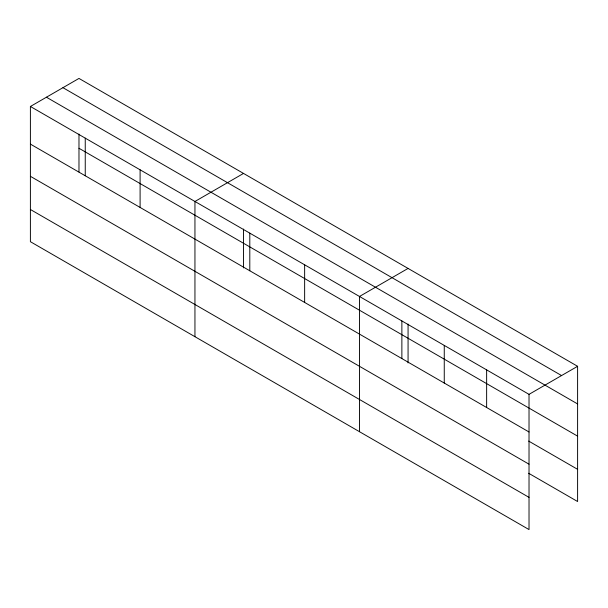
<?xml version="1.0" encoding="UTF-8"?>
<svg xmlns="http://www.w3.org/2000/svg" width="608" height="608" viewBox="0 0 608 608"><rect width="100%" height="100%" fill="white"/><g stroke="black" fill="none" stroke-linecap="round" stroke-linejoin="round"><path stroke-width="0.91" d="M78.979 171.965L78.979 134.056M243.527 229.056L243.527 267.915M408.067 324.056L408.067 362.915M529.021 464.185L529.021 394.349L30.4 106.476L30.4 241.695L529.021 529.576L529.021 464.185L30.4 176.312M528.694 473.29L577.6 501.524L577.6 366.305L78.979 78.424L30.4 106.476M243.527 173.424L194.948 201.476L194.948 336.695M408.067 268.424L359.488 296.468L359.488 431.695M529.021 394.349L577.6 366.305M62.951 87.681L561.572 375.562M46.428 97.219L577.6 403.94M78.979 148.268L577.6 436.141M30.4 144.104L529.021 431.984M528.694 441.089L577.6 469.323M30.4 209.494L529.021 497.367M486.636 369.877L486.636 407.512M444.258 345.412L444.258 383.048M401.873 320.94L401.873 358.576M304.638 264.807L304.638 302.442M249.797 233.138L249.797 270.773M140.098 169.807L140.098 207.442M85.249 138.138L85.249 175.773"/></g></svg>
